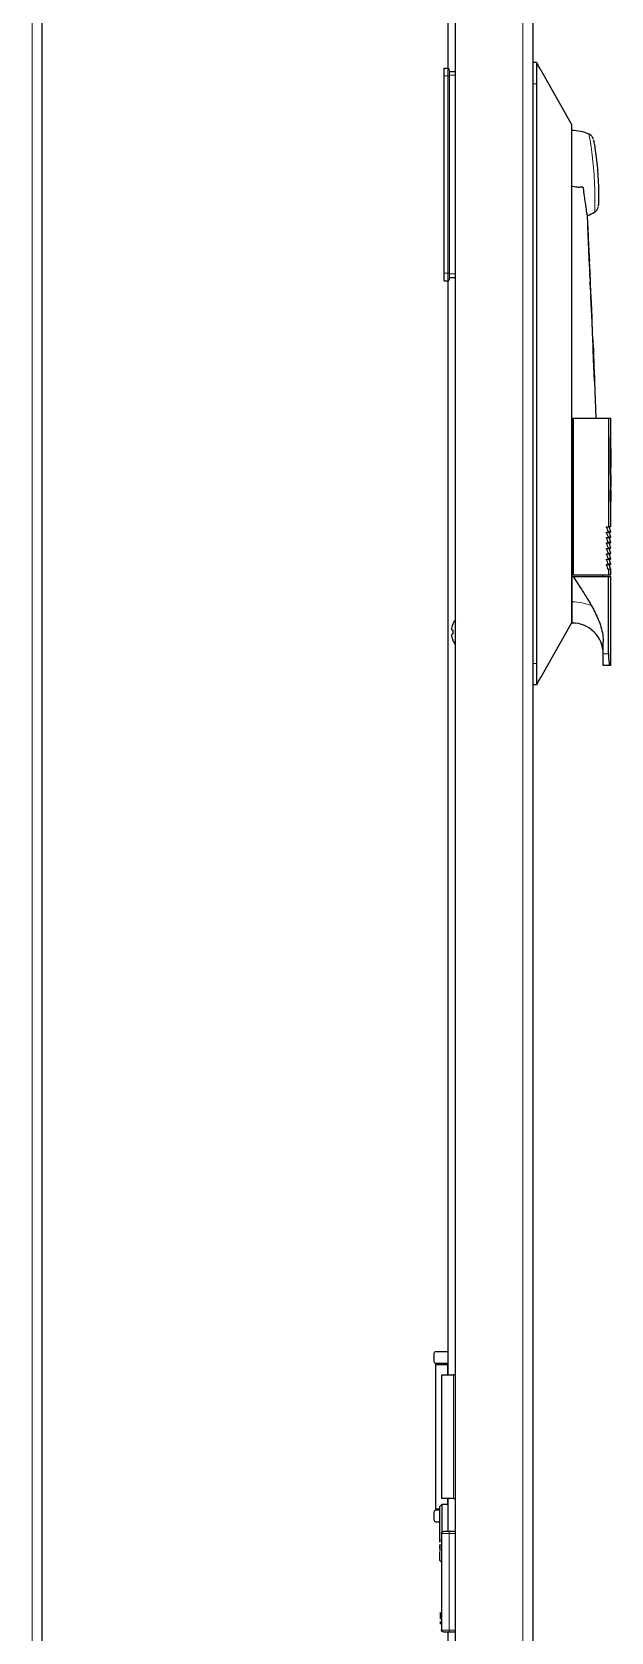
# Model space of a CAD drawing. Header units: millimetres. Extents: x -197 to 1349, y -1456 to 1043.
# Drawn here: x 387.8 to 537.5, y -529 to -115.1 of the extents above; entities that cross this region are included whole.
import ezdxf

# ---------------------------------------------------------------- set-up
doc = ezdxf.new("R2010")
doc.units = ezdxf.units.MM

msp = doc.modelspace()

# ---------------------------------------------------------------- linework, layer by layer
at = {"color": 7, "linetype": 'Continuous', "lineweight": 25}
for p, q in [((390.43, -1280.97), (390.43, 874.03)), ((497.27, -1280.97), (497.27, 874.03)), ((517.27, 871.43), (517.27, -125.98)), ((495.27, 55.53), (495.27, -124.47)), ((518.27, -122.97), (517.27, -122.97)), ((494.37, -126.47), (494.37, -124.47)), ((494.37, -124.47), (495.27, -124.47)), ((494.37, -177.47), (494.37, -126.47)), ((495.67, -124.87), (495.67, -126.47)), ((495.67, -125.27), (497.27, -125.27)), ((495.67, -126.47), (495.67, -177.47)), ((517.27, -125.98), (517.27, -128.47)), ((527.27, -138.97), (519.35, -124.89)), ((517.27, -128.47), (517.27, -278.47)), ((518.27, -128.47), (518.27, -278.47)), ((527.27, -138.97), (527.27, -144.44)), ((527.27, -144.44), (527.27, -151.97)), ((527.27, -151.97), (527.27, -254.97)), ((534.21, -160.04), (534.22, -159.85)), ((531.79, -171.65), (531.39, -162.46)), ((531.51, -165.67), (531.46, -165.3)), ((531.52, -165.67), (531.47, -165.3)), ((531.47, -165.3), (531.59, -168.45)), ((531.52, -165.97), (531.51, -165.67)), ((531.52, -165.67), (531.51, -165.67)), ((531.53, -165.97), (531.52, -165.67)), ((531.53, -165.97), (531.52, -165.97)), ((531.88, -173.73), (531.78, -171.65)), ((531.79, -171.66), (531.78, -171.66)), ((494.37, -179.47), (494.37, -177.47)), ((495.67, -177.47), (495.67, -179.07)), ((532.06, -177.64), (531.83, -173.85)), ((532.04, -177.25), (531.9, -174.15)), ((531.9, -175.54), (532.14, -179.53)), ((532.03, -177.25), (532.06, -177.64)), ((532.1, -178.9), (532.05, -177.64)), ((532.06, -177.64), (532.05, -177.64)), ((494.37, -179.47), (495.27, -179.47)), ((495.27, -179.47), (495.27, -462.47)), ((497.27, -178.67), (495.67, -178.67)), ((532.08, -179.53), (532.07, -179.53)), ((532.14, -179.53), (532.08, -179.53)), ((532.23, -181.76), (532.13, -179.53)), ((532.17, -181.76), (532.17, -181.75)), ((532.17, -181.76), (532.17, -181.76)), ((532.29, -183.02), (532.24, -181.75)), ((532.28, -183.03), (532.28, -183.02)), ((532.39, -185.48), (532.3, -183.34)), ((532.4, -185.48), (532.39, -185.48)), ((532.6, -190.03), (532.4, -185.45)), ((532.45, -187.5), (532.49, -188.47)), ((532.46, -187.5), (532.5, -188.47)), ((532.57, -190.03), (532.56, -190.03)), ((532.69, -192.39), (532.59, -190.02)), ((532.64, -192.39), (532.64, -192.39)), ((532.81, -194.86), (532.7, -192.39)), ((532.76, -194.1), (532.77, -194.1)), ((532.77, -194.1), (532.78, -194.1)), ((532.8, -194.62), (532.79, -194.48)), ((532.82, -195.02), (532.8, -194.74)), ((532.84, -196.33), (532.82, -196.33)), ((532.85, -196.33), (532.83, -196.33)), ((532.89, -196.79), (532.84, -195.55)), ((532.87, -197.12), (532.84, -196.33)), ((532.88, -197.12), (532.85, -196.33)), ((532.86, -197.12), (532.85, -197.12)), ((532.86, -197.12), (532.88, -197.12)), ((532.87, -196.3), (532.92, -197.4)), ((532.91, -197.1), (532.89, -196.79)), ((532.95, -198), (532.91, -197.21)), ((533, -199.23), (532.95, -198)), ((533.04, -200.04), (533.02, -199.77)), ((533.05, -200.29), (533.04, -200.16)), ((533.18, -203.36), (533.06, -200.69)), ((533.06, -200.76), (533.06, -200.76)), ((533.07, -200.76), (533.07, -200.76)), ((533.18, -204.82), (533.12, -203.38)), ((533.14, -203.36), (533.13, -203.36)), ((533.26, -205.47), (533.17, -203.36)), ((533.69, -214.97), (533.27, -205.47)), ((527.27, -214.97), (527.48, -214.97)), ((527.48, -214.97), (527.72, -214.97)), ((527.72, -214.97), (527.72, -255.47)), ((527.72, -214.97), (536.83, -214.97)), ((536.83, -214.97), (536.83, -242.97)), ((536.83, -214.97), (537.48, -214.97)), ((537.48, -219.97), (537.48, -214.97)), ((537.23, -219.97), (537.48, -219.97)), ((537.23, -219.97), (537.23, -229.73)), ((537.35, -221.93), (537.35, -227.78)), ((537.36, -221.93), (537.35, -221.93)), ((537.36, -221.93), (537.36, -227.78)), ((537.36, -221.93), (537.48, -221.93)), ((537.48, -222.9), (537.41, -222.9)), ((537.41, -222.9), (537.41, -227.78)), ((537.47, -221.93), (537.47, -219.97)), ((537.47, -224.85), (537.47, -222.9)), ((537.48, -222.9), (537.48, -221.93)), ((537.46, -224.85), (537.46, -227.78)), ((537.47, -224.85), (537.46, -224.85)), ((537.47, -224.85), (537.47, -227.78)), ((537.47, -224.85), (537.48, -224.85)), ((537.48, -227.78), (537.48, -224.85)), ((537.41, -229.73), (537.23, -229.73)), ((537.36, -227.78), (537.35, -227.78)), ((537.41, -227.78), (537.36, -227.78)), ((537.41, -229.73), (537.41, -232.66)), ((537.47, -227.78), (537.46, -227.78)), ((537.46, -229.73), (537.46, -230.71)), ((537.47, -229.73), (537.46, -229.73)), ((537.47, -230.71), (537.46, -230.71)), ((537.47, -229.73), (537.47, -227.78)), ((537.48, -227.78), (537.47, -227.78)), ((537.47, -229.73), (537.47, -230.71)), ((537.47, -229.73), (537.48, -229.73)), ((537.47, -232.66), (537.47, -230.71)), ((537.48, -230.71), (537.47, -230.71)), ((537.48, -230.71), (537.48, -229.73)), ((537.37, -233.54), (537.23, -233.54)), ((537.23, -233.54), (537.23, -236.51)), ((537.29, -234.03), (537.29, -234.83)), ((537.3, -234.03), (537.29, -234.03)), ((537.3, -234.83), (537.29, -234.83)), ((537.29, -235.33), (537.29, -236.51)), ((537.3, -235.33), (537.29, -235.33)), ((537.3, -234.03), (537.3, -234.83)), ((537.3, -234.03), (537.36, -234.03)), ((537.36, -234.83), (537.3, -234.83)), ((537.3, -235.33), (537.3, -236.51)), ((537.3, -235.33), (537.35, -235.33)), ((537.4, -235.07), (537.39, -235.07)), ((537.48, -232.66), (537.41, -232.66)), ((537.43, -234.37), (537.42, -234.37)), ((537.43, -235.71), (537.42, -235.71)), ((537.47, -233.54), (537.44, -236.51)), ((537.46, -235.4), (537.47, -234.13)), ((537.47, -235.4), (537.46, -235.4)), ((537.46, -236.51), (537.46, -235.9)), ((537.47, -235.9), (537.46, -235.9)), ((537.48, -233.54), (537.47, -233.54)), ((537.48, -234.13), (537.47, -234.13)), ((537.47, -235.4), (537.48, -234.13)), ((537.47, -235.9), (537.47, -235.08)), ((537.47, -235.4), (537.48, -235.4)), ((537.47, -235.9), (537.48, -235.9)), ((537.47, -236.51), (537.47, -235.9)), ((537.48, -233.54), (537.48, -232.66)), ((537.48, -234.16), (537.48, -233.54)), ((537.48, -234.13), (537.48, -235.4)), ((537.48, -242.97), (537.48, -235.9)), ((537.23, -236.51), (537.3, -236.51)), ((537.38, -236.51), (537.4, -236.51)), ((537.39, -236.51), (537.43, -236.51)), ((537.42, -236.07), (537.42, -236.08)), ((537.43, -236.07), (537.42, -236.07)), ((537.43, -236.08), (537.42, -236.08)), ((537.42, -236.41), (537.42, -236.51)), ((537.43, -236.41), (537.42, -236.41)), ((537.43, -236.07), (537.43, -236.08)), ((537.43, -236.41), (537.43, -236.51)), ((537.44, -236.51), (537.47, -236.51)), ((536.29, -243.07), (536.72, -243.07)), ((537.38, -243.07), (536.72, -243.07)), ((537.48, -244.37), (536.98, -243.07)), ((536.29, -244.47), (536.72, -244.47)), ((536.29, -245.87), (536.72, -245.87)), ((536.29, -247.27), (536.72, -247.27)), ((537.38, -244.47), (536.72, -244.47)), ((537.38, -245.87), (536.72, -245.87)), ((537.38, -247.27), (536.72, -247.27)), ((537.48, -244.37), (536.83, -244.37)), ((537.48, -245.77), (536.83, -245.77)), ((537.48, -247.17), (536.83, -247.17)), ((537.48, -245.77), (536.98, -244.47)), ((537.48, -247.17), (536.98, -245.87)), ((537.48, -248.57), (536.98, -247.27)), ((536.29, -248.67), (536.72, -248.67)), ((536.29, -250.07), (536.72, -250.07)), ((536.29, -251.47), (536.72, -251.47)), ((537.38, -248.67), (536.72, -248.67)), ((537.38, -250.07), (536.72, -250.07)), ((537.38, -251.47), (536.72, -251.47)), ((537.48, -248.57), (536.83, -248.57)), ((537.48, -249.97), (536.83, -249.97)), ((537.48, -251.37), (536.83, -251.37)), ((537.48, -249.97), (536.98, -248.67)), ((537.48, -251.37), (536.98, -250.07)), ((537.48, -252.77), (536.98, -251.47)), ((527.27, -254.97), (527.27, -255.97)), ((527.27, -255.47), (527.48, -255.47)), ((527.48, -255.97), (527.27, -255.97)), ((527.48, -255.47), (527.72, -255.47)), ((527.48, -255.97), (527.72, -255.97)), ((527.72, -255.47), (536.83, -255.47)), ((527.72, -255.97), (536.83, -255.97)), ((535.48, -255.97), (535.46, -255.47)), ((536.29, -252.87), (536.72, -252.87)), ((537.38, -252.87), (536.72, -252.87)), ((537.48, -252.77), (536.83, -252.77)), ((537.48, -254.17), (536.83, -254.17)), ((536.83, -254.18), (536.83, -255.47)), ((536.83, -255.47), (537.48, -255.47)), ((536.83, -275.97), (536.83, -255.97)), ((536.83, -255.97), (537.48, -255.97)), ((537.48, -254.17), (536.98, -252.87)), ((537.48, -255.47), (537.48, -254.17)), ((537.48, -278.97), (537.48, -255.97)), ((527.27, -262.5), (527.27, -267.97)), ((496.56, -268.33), (496.56, -268.4)), ((519.35, -282.06), (527.27, -267.97)), ((527.27, -267.97), (527.48, -267.97)), ((496.25, -269.69), (496.56, -269.78)), ((496.56, -270.87), (496.25, -270.95)), ((496.56, -269.78), (496.56, -270.87)), ((496.56, -272.24), (496.56, -272.32)), ((535.48, -275.97), (535.48, -272.89)), ((517.27, -278.47), (517.27, -280.97)), ((517.27, -280.97), (517.27, -1278.37)), ((537.2, -278.97), (535.48, -278.97)), ((537.48, -278.97), (537.2, -278.97)), ((518.27, -283.97), (517.27, -283.97)), ((491.72, -456.97), (491.72, -458.97)), ((495.27, -456.47), (492.22, -456.47)), ((492.22, -459.47), (495.27, -459.47)), ((492.22, -459.47), (492.22, -459.77)), ((492.22, -497.17), (492.22, -459.77)), ((492.22, -459.77), (495.22, -459.77)), ((493.77, -494.47), (493.77, -462.47)), ((493.77, -462.47), (496.77, -462.47)), ((494.72, -459.47), (494.72, -459.77)), ((495.22, -459.77), (495.27, -459.77)), ((497.27, -462.47), (496.77, -462.47)), ((493.77, -495.97), (493.27, -496.47)), ((493.27, -503.47), (493.27, -496.47)), ((496.77, -494.47), (493.77, -494.47)), ((495.27, -495.97), (493.77, -495.97)), ((493.77, -495.97), (493.77, -503.47)), ((495.27, -494.47), (495.27, -502.97)), ((496.77, -494.47), (497.27, -494.47)), ((491.72, -497.97), (491.72, -499.97)), ((493.27, -497.17), (492.22, -497.17)), ((492.22, -497.17), (492.22, -497.47)), ((493.27, -497.47), (492.22, -497.47)), ((492.22, -500.47), (493.27, -500.47)), ((493.27, -505.71), (493.27, -503.47)), ((493.67, -503.47), (493.67, -528.47)), ((497.27, -502.97), (495.67, -502.97)), ((493.27, -507.35), (493.27, -506.68)), ((493.27, -510.47), (493.27, -508.24)), ((493.27, -510.47), (493.67, -510.87)), ((495.27, -528.97), (495.27, -1137.47)), ((495.67, -528.97), (497.27, -528.97))]:
    msp.add_line(p, q, dxfattribs=at)
at = {"color": 8, "linetype": 'Continuous', "lineweight": 18}
for p, q in [((514.67, -1280.97), (514.67, 874.03)), ((387.83, -1278.37), (387.83, 871.43)), ((494.37, -126.47), (495.27, -126.47)), ((495.27, -126.47), (495.27, -124.47)), ((495.27, -126.47), (495.67, -126.47)), ((495.27, -177.47), (495.27, -126.47)), ((497.27, -126.27), (495.67, -126.27)), ((518.27, -128.47), (517.27, -128.47)), ((494.37, -177.47), (495.27, -177.47)), ((495.27, -179.47), (495.27, -177.47)), ((495.27, -177.47), (495.67, -177.47)), ((495.67, -177.67), (497.27, -177.67)), ((532.46, -187.5), (532.45, -187.5)), ((532.5, -188.47), (532.49, -188.47)), ((527.48, -214.97), (527.48, -255.47)), ((536.83, -242.97), (537.48, -242.97)), ((527.48, -262.5), (527.27, -262.5)), ((527.48, -267.97), (527.48, -262.5)), ((535.48, -275.97), (536.83, -275.97)), ((518.27, -278.47), (517.27, -278.47)), ((495.22, -459.77), (495.22, -459.47)), ((495.22, -462.47), (495.22, -459.77)), ((496.77, -494.47), (496.77, -462.47)), ((495.22, -495.97), (495.22, -494.47)), ((495.67, -503.47), (497.27, -503.47)), ((495.67, -528.47), (495.67, -503.47)), ((497.27, -528.47), (495.67, -528.47))]:
    msp.add_line(p, q, dxfattribs=at)
at = {"color": 7, "linetype": 'Continuous', "lineweight": 25, "flags": 128}
for points in [[(531.83, -173.85), (531.87, -174.8), (531.9, -175.54)], [(532.08, -179.53), (532.13, -180.78), (532.17, -181.76)], [(532.45, -188.16), (532.56, -190.53), (532.64, -192.39)], [(532.49, -188.47), (532.53, -189.34), (532.56, -190.03)], [(532.5, -188.47), (532.54, -189.34), (532.57, -190.03)], [(532.84, -196.98), (533.03, -201.37), (533.18, -204.82)], [(533.13, -203.36), (532.97, -199.86), (532.85, -197.12)], [(533.14, -203.36), (532.98, -199.86), (532.86, -197.12)], [(537.39, -235.81), (537.39, -235.98), (537.39, -236.12)], [(537.42, -236.07), (537.42, -235.87), (537.42, -235.71)], [(537.43, -236.07), (537.43, -235.87), (537.43, -235.71)]]:
    msp.add_lwpolyline(points, dxfattribs=at)
at = {"color": 7, "linetype": 'Continuous', "lineweight": 25}
for centre, radius, start, end in [((495.27, -124.87), 0.4, 0, 90), ((527.27, -151.97), 11.4, 66.3755, 90), ((527.27, -151.97), 11.4, 291.3621, 301.7163), ((495.27, -179.07), 0.4, 270, 0), ((537.38, -242.97), 0.1, 270, 0), ((537.38, -244.37), 0.1, 270, 0), ((537.38, -245.77), 0.1, 270, 0), ((537.38, -247.17), 0.1, 270, 0), ((537.38, -248.57), 0.1, 270, 0), ((537.38, -249.97), 0.1, 270, 0), ((537.38, -251.37), 0.1, 270, 0), ((537.38, -252.77), 0.1, 270, 0), ((501.66, -270.32), 5.45, 159.4225, 173.4124), ((501.52, -270.32), 5.35, 142.6001, 158.0913), ((527.48, -275.97), 8, 0, 90), ((501.66, -270.33), 5.45, 186.5876, 200.5775), ((501.52, -270.32), 5.35, 201.9087, 217.3999), ((492.22, -456.97), 0.5, 90, 180), ((492.22, -458.97), 0.5, 180, 270), ((492.22, -497.97), 0.5, 90, 180), ((492.22, -499.97), 0.5, 180, 270)]:
    msp.add_arc(centre, radius, start, end, dxfattribs=at)
at = {"color": 8, "linetype": 'Continuous', "lineweight": 18}
msp.add_arc((527.63, -274.57), 12.07, 66.2895, 90.7132, dxfattribs=at)
at = {"color": 7, "linetype": 'Continuous', "lineweight": 25}
for points, knots in [([(518.27, -122.97), (518.27, -123.03), (518.27, -123.16), (518.27, -124.1), (518.27, -125.5), (518.27, -127.05), (518.27, -128.07), (518.27, -128.47)], [0, 0, 0, 0, 0.214694, 0.429388, 0.644082, 0.858775, 1, 1, 1, 1]), ([(519.35, -124.89), (519.16, -124.59), (518.8, -124.01), (518.45, -123.3), (518.28, -122.97)], [0, 0, 0, 0, 0.5253232, 1, 1, 1, 1]), ([(532.9, -142.74), (532.88, -142.67), (532.82, -142.5), (532.64, -142.19), (532.33, -141.81), (532.02, -141.64), (531.85, -141.55)], [0, 0, 0, 0, 0.124152, 0.341643, 0.649974, 1, 1, 1, 1]), ([(532.98, -143.08), (532.97, -143.05), (532.96, -142.96), (533.05, -143.46), (533.25, -144.65), (533.59, -146.88), (533.9, -149.63), (534.14, -152.58), (534.25, -155.37), (534.27, -157.69), (534.24, -159.32), (534.21, -159.98), (534.21, -160.02), (534.21, -160.04)], [0, 0, 0, 0, 0.030403, 0.098769, 0.206023, 0.316924, 0.429796, 0.54227, 0.652144, 0.75822, 0.860909, 0.962167, 1, 1, 1, 1]), ([(531.37, -162.46), (531.37, -162.46), (531.38, -162.49), (531.13, -161.13), (530.81, -158.93), (530.52, -156.86), (530.45, -155.64), (530.21, -155.26), (530.14, -155.21), (530.08, -155.19), (529.95, -155.21), (529.51, -155.28), (528.58, -155.3), (527.77, -155.1), (527.29, -154.97)], [0, 0, 0, 0, 0.142012, 0.367407, 0.591524, 0.739403, 0.813293, 0.820175, 0.825597, 0.829287, 0.833027, 0.848744, 0.911869, 1, 1, 1, 1]), ([(533.27, -161.65), (533.35, -161.6), (533.57, -161.47), (533.82, -161.18), (534.03, -160.84), (534.13, -160.56), (534.17, -160.39), (534.18, -160.33)], [0, 0, 0, 0, 0.174702, 0.458342, 0.696381, 0.888501, 1, 1, 1, 1]), ([(531.62, -168.4), (531.6, -167.96), (531.56, -167.08), (531.54, -166.34), (531.53, -165.97)], [0, 0, 0, 0, 0.500963, 1, 1, 1, 1]), ([(531.59, -168.45), (531.62, -169.05), (531.67, -170.23), (531.76, -171.93), (531.84, -173.25), (531.89, -173.9), (531.9, -174.13), (531.9, -174.15), (531.9, -174.16)], [0, 0, 0, 0, 0.250282, 0.499393, 0.748791, 0.874699, 0.937286, 1, 1, 1, 1]), ([(531.79, -171.66), (531.79, -171.64), (531.79, -171.61), (531.78, -171.35), (531.75, -170.99), (531.72, -170.4), (531.67, -169.53), (531.63, -168.77), (531.62, -168.4)], [0, 0, 0, 0, 0.124416, 0.248357, 0.373982, 0.500169, 0.7494, 1, 1, 1, 1]), ([(532.29, -183.05), (532.29, -183.01), (532.29, -182.93), (532.29, -183.26), (532.3, -183.85), (532.32, -184.37), (532.32, -184.63)], [0, 0, 0, 0, 0.248736, 0.498686, 0.748107, 1, 1, 1, 1]), ([(532.32, -184.63), (532.33, -184.9), (532.35, -185.45), (532.39, -186.65), (532.43, -187.56), (532.45, -188.16)], [0, 0, 0, 0, 0.249362, 0.499672, 1, 1, 1, 1]), ([(532.39, -185.48), (532.39, -185.48), (532.39, -185.5), (532.39, -185.68), (532.39, -185.92), (532.4, -186.27), (532.42, -186.8), (532.44, -187.22), (532.45, -187.5)], [0, 0, 0, 0, 0.249432, 0.37514, 0.499356, 0.623458, 0.749245, 1, 1, 1, 1]), ([(532.4, -185.48), (532.4, -185.48), (532.4, -185.5), (532.4, -185.68), (532.4, -185.92), (532.41, -186.27), (532.43, -186.8), (532.45, -187.22), (532.46, -187.5)], [0, 0, 0, 0, 0.249432, 0.37514, 0.499356, 0.623458, 0.749245, 1, 1, 1, 1]), ([(532.79, -194.48), (532.79, -194.54), (532.8, -194.66), (532.81, -195.07), (532.83, -195.7), (532.86, -196.54), (532.89, -197.11), (532.9, -197.4)], [0, 0, 0, 0, 0.1246, 0.248977, 0.500405, 0.749333, 1, 1, 1, 1]), ([(532.91, -197.4), (532.89, -196.88), (532.86, -196.1), (532.82, -195.14), (532.81, -194.79), (532.8, -194.62)], [0, 0, 0, 0, 0.4989654, 0.749922, 1, 1, 1, 1]), ([(532.92, -197.4), (532.9, -196.97), (532.87, -196.34), (532.84, -195.54), (532.82, -195.2), (532.82, -195.02)], [0, 0, 0, 0, 0.50146, 0.750257, 1, 1, 1, 1]), ([(532.83, -196.33), (532.83, -196.34), (532.83, -196.36), (532.83, -196.51), (532.83, -196.68), (532.83, -196.85), (532.84, -196.93), (532.84, -196.98)], [0, 0, 0, 0, 0.249445, 0.498999, 0.74851, 0.873859, 1, 1, 1, 1]), ([(532.9, -197.4), (532.91, -197.68), (532.94, -198.24), (532.98, -199.05), (533.01, -199.68), (533.04, -200.09), (533.04, -200.23), (533.05, -200.29)], [0, 0, 0, 0, 0.248731, 0.497377, 0.750528, 0.875233, 1, 1, 1, 1]), ([(533.04, -200.16), (533.03, -199.98), (533.02, -199.64), (532.97, -198.68), (532.93, -197.91), (532.91, -197.4)], [0, 0, 0, 0, 0.249575, 0.500842, 1, 1, 1, 1]), ([(532.92, -197.4), (532.94, -197.78), (532.96, -198.25), (532.98, -198.67), (532.98, -198.76)], [0, 0, 0, 0, 0.802786, 1, 1, 1, 1]), ([(533.02, -199.77), (533.02, -199.59), (533, -199.25), (532.97, -198.45), (532.94, -197.82), (532.92, -197.4)], [0, 0, 0, 0, 0.2508953, 0.500775, 1, 1, 1, 1]), ([(533.05, -200.33), (533.05, -200.39), (533.06, -200.58), (533.06, -200.69), (533.07, -200.76)], [0, 0, 0, 0, 0.334971, 1, 1, 1, 1]), ([(533.18, -204.82), (533.18, -204.87), (533.19, -204.95), (533.2, -205.12), (533.21, -205.29), (533.22, -205.44), (533.23, -205.46), (533.23, -205.47)], [0, 0, 0, 0, 0.125388, 0.250591, 0.500192, 0.749805, 1, 1, 1, 1]), ([(537.35, -235.33), (537.36, -235.33), (537.37, -235.33), (537.38, -235.39), (537.38, -235.46), (537.39, -235.56), (537.39, -235.68), (537.39, -235.77), (537.39, -235.81)], [0, 0, 0, 0, 0.362307, 0.499762, 0.603895, 0.707751, 0.888159, 1, 1, 1, 1]), ([(537.42, -234.37), (537.42, -234.29), (537.42, -234.14), (537.42, -233.93), (537.41, -233.77), (537.39, -233.56), (537.37, -233.54), (537.36, -233.54)], [0, 0, 0, 0, 0.125885, 0.250002, 0.375256, 0.501237, 1, 1, 1, 1]), ([(537.36, -234.03), (537.37, -234.04), (537.38, -234.04), (537.39, -234.15), (537.39, -234.24), (537.39, -234.33), (537.39, -234.4), (537.39, -234.43)], [0, 0, 0, 0, 0.464779, 0.639498, 0.766783, 0.894486, 1, 1, 1, 1]), ([(537.39, -234.43), (537.39, -234.47), (537.39, -234.55), (537.39, -234.65), (537.39, -234.74), (537.38, -234.82), (537.37, -234.83), (537.36, -234.83)], [0, 0, 0, 0, 0.144848, 0.259554, 0.374146, 0.548842, 1, 1, 1, 1]), ([(537.43, -234.37), (537.43, -234.28), (537.43, -234.12), (537.42, -233.91), (537.42, -233.74), (537.4, -233.56), (537.38, -233.54), (537.37, -233.54)], [0, 0, 0, 0, 0.149141, 0.264134, 0.378852, 0.560232, 1, 1, 1, 1]), ([(537.39, -235.07), (537.4, -235.04), (537.41, -235), (537.41, -234.88), (537.42, -234.74), (537.42, -234.59), (537.42, -234.46), (537.42, -234.37)], [0, 0, 0, 0, 0.249783, 0.499064, 0.624235, 0.749653, 1, 1, 1, 1]), ([(537.42, -235.71), (537.42, -235.64), (537.41, -235.52), (537.41, -235.38), (537.41, -235.28), (537.41, -235.2), (537.4, -235.12), (537.4, -235.09), (537.39, -235.07)], [0, 0, 0, 0, 0.250367, 0.375745, 0.500635, 0.625633, 0.750126, 1, 1, 1, 1]), ([(537.4, -235.07), (537.41, -235.03), (537.42, -234.98), (537.42, -234.81), (537.43, -234.62), (537.43, -234.47), (537.43, -234.38), (537.43, -234.37)], [0, 0, 0, 0, 0.331473, 0.546481, 0.762526, 0.960277, 1, 1, 1, 1]), ([(537.43, -235.71), (537.43, -235.61), (537.42, -235.45), (537.42, -235.26), (537.41, -235.13), (537.41, -235.09), (537.4, -235.07)], [0, 0, 0, 0, 0.336422, 0.52346, 0.710673, 1, 1, 1, 1]), ([(537.39, -236.12), (537.39, -236.16), (537.39, -236.23), (537.39, -236.35), (537.39, -236.45), (537.39, -236.5), (537.39, -236.51)], [0, 0, 0, 0, 0.2561394, 0.5126978, 0.9190221, 1, 1, 1, 1]), ([(537.42, -236.41), (537.42, -236.41), (537.42, -236.39), (537.42, -236.35), (537.42, -236.25), (537.42, -236.15), (537.42, -236.08)], [0, 0, 0, 0, 0.1253633, 0.2500316, 0.4996752, 1, 1, 1, 1]), ([(537.43, -236.41), (537.43, -236.4), (537.43, -236.38), (537.43, -236.3), (537.43, -236.2), (537.43, -236.12), (537.43, -236.08)], [0, 0, 0, 0, 0.20263, 0.420406, 0.728008, 1, 1, 1, 1]), ([(536.82, -244.37), (536.73, -244.16), (536.6, -243.83), (536.42, -243.4), (536.33, -243.18), (536.29, -243.07)], [0, 0, 0, 0, 0.499993, 0.749996, 1, 1, 1, 1]), ([(536.72, -243.07), (536.73, -243.07), (536.76, -243.07), (536.8, -243.04), (536.82, -243.01), (536.82, -242.99), (536.83, -242.98), (536.83, -242.97)], [0, 0, 0, 0, 0.295691, 0.568687, 0.759853, 0.951912, 1, 1, 1, 1]), ([(536.82, -245.77), (536.73, -245.56), (536.6, -245.23), (536.42, -244.8), (536.33, -244.58), (536.29, -244.47)], [0, 0, 0, 0, 0.499993, 0.749996, 1, 1, 1, 1]), ([(536.82, -247.17), (536.73, -246.96), (536.6, -246.63), (536.42, -246.2), (536.33, -245.98), (536.29, -245.87)], [0, 0, 0, 0, 0.499993, 0.749996, 1, 1, 1, 1]), ([(536.82, -248.57), (536.73, -248.36), (536.6, -248.03), (536.42, -247.6), (536.33, -247.38), (536.29, -247.27)], [0, 0, 0, 0, 0.499993, 0.749996, 1, 1, 1, 1]), ([(536.72, -244.47), (536.73, -244.47), (536.76, -244.47), (536.8, -244.44), (536.82, -244.41), (536.82, -244.39), (536.83, -244.38), (536.83, -244.37)], [0, 0, 0, 0, 0.295691, 0.568687, 0.759853, 0.951912, 1, 1, 1, 1]), ([(536.72, -245.87), (536.73, -245.87), (536.76, -245.87), (536.8, -245.84), (536.82, -245.81), (536.82, -245.79), (536.83, -245.78), (536.83, -245.77)], [0, 0, 0, 0, 0.2956914, 0.5686867, 0.7598531, 0.9519121, 1, 1, 1, 1]), ([(536.72, -247.27), (536.73, -247.27), (536.76, -247.27), (536.8, -247.24), (536.82, -247.21), (536.82, -247.19), (536.83, -247.18), (536.83, -247.17)], [0, 0, 0, 0, 0.2956914, 0.5686867, 0.7598531, 0.9519121, 1, 1, 1, 1]), ([(536.82, -249.97), (536.73, -249.76), (536.6, -249.43), (536.42, -249), (536.33, -248.78), (536.29, -248.67)], [0, 0, 0, 0, 0.4999933, 0.7499958, 1, 1, 1, 1]), ([(536.82, -251.37), (536.73, -251.16), (536.6, -250.83), (536.42, -250.4), (536.33, -250.18), (536.29, -250.07)], [0, 0, 0, 0, 0.499993, 0.749996, 1, 1, 1, 1]), ([(536.82, -252.77), (536.73, -252.56), (536.6, -252.23), (536.42, -251.8), (536.33, -251.58), (536.29, -251.47)], [0, 0, 0, 0, 0.499993, 0.749996, 1, 1, 1, 1]), ([(536.72, -248.67), (536.73, -248.67), (536.76, -248.67), (536.8, -248.64), (536.82, -248.61), (536.82, -248.59), (536.83, -248.58), (536.83, -248.57)], [0, 0, 0, 0, 0.295691, 0.568687, 0.759853, 0.951912, 1, 1, 1, 1]), ([(536.72, -250.07), (536.73, -250.07), (536.76, -250.07), (536.8, -250.04), (536.82, -250.01), (536.82, -249.99), (536.83, -249.98), (536.83, -249.97)], [0, 0, 0, 0, 0.295691, 0.568687, 0.759853, 0.951912, 1, 1, 1, 1]), ([(536.72, -251.47), (536.73, -251.47), (536.76, -251.47), (536.8, -251.44), (536.82, -251.41), (536.82, -251.39), (536.83, -251.38), (536.83, -251.37)], [0, 0, 0, 0, 0.295691, 0.568687, 0.759853, 0.951912, 1, 1, 1, 1]), ([(527.27, -255.97), (527.27, -257.11), (527.27, -259.44), (527.27, -261.46), (527.27, -262.5)], [0, 0, 0, 0, 0.484389, 1, 1, 1, 1]), ([(527.72, -255.97), (528.54, -257.22), (530.19, -259.71), (531.72, -262.25), (532.48, -263.52)], [0, 0, 0, 0, 0.499713, 1, 1, 1, 1]), ([(536.82, -254.17), (536.73, -253.96), (536.6, -253.63), (536.42, -253.2), (536.33, -252.98), (536.29, -252.87)], [0, 0, 0, 0, 0.499993, 0.749996, 1, 1, 1, 1]), ([(536.72, -252.87), (536.73, -252.87), (536.76, -252.87), (536.8, -252.84), (536.82, -252.81), (536.82, -252.79), (536.83, -252.78), (536.83, -252.77)], [0, 0, 0, 0, 0.295691, 0.568687, 0.759853, 0.951912, 1, 1, 1, 1]), ([(532.48, -263.52), (533.09, -264.69), (534.33, -267.06), (535.34, -270.27), (535.45, -272.26), (535.48, -272.89)], [0, 0, 0, 0, 0.401015, 0.812371, 1, 1, 1, 1]), ([(535.48, -278.97), (535.48, -278.94), (535.48, -278.86), (535.48, -278.25), (535.48, -277.38), (535.48, -276.57), (535.48, -276.1), (535.48, -275.97)], [0, 0, 0, 0, 0.244194, 0.488981, 0.716656, 0.923156, 1, 1, 1, 1]), ([(536.83, -275.97), (536.83, -276.27), (536.84, -276.86), (536.9, -277.66), (536.98, -278.33), (537.08, -278.82), (537.16, -278.97), (537.2, -278.97), (537.2, -278.97)], [0, 0, 0, 0, 0.169896, 0.33938, 0.519039, 0.726848, 0.970472, 1, 1, 1, 1]), ([(518.27, -278.47), (518.27, -279.09), (518.27, -280.33), (518.27, -281.98), (518.27, -283.22), (518.27, -283.88), (518.27, -283.95), (518.27, -283.97)], [0, 0, 0, 0, 0.21469, 0.42938, 0.644073, 0.858767, 1, 1, 1, 1]), ([(518.28, -283.98), (518.45, -283.64), (518.8, -282.94), (519.16, -282.37), (519.35, -282.06)], [0, 0, 0, 0, 0.47459, 1, 1, 1, 1]), ([(493.37, -505.47), (493.37, -505.41), (493.37, -505.33), (493.37, -505.24), (493.37, -505.15), (493.37, -505.02), (493.37, -504.99), (493.37, -504.97)], [0, 0, 0, 0, 0.1246927, 0.1871822, 0.2497734, 0.5000394, 1, 1, 1, 1]), ([(493.37, -505.68), (493.37, -505.68), (493.37, -505.68), (493.37, -505.67), (493.37, -505.65), (493.37, -505.63), (493.37, -505.59), (493.37, -505.55), (493.37, -505.5), (493.37, -505.48), (493.37, -505.47)], [0, 0, 0, 0, 0.128825, 0.180169, 0.243397, 0.36986, 0.499864, 0.749649, 0.843476, 1, 1, 1, 1]), ([(493.37, -507.19), (493.37, -507.11), (493.37, -506.95), (493.37, -506.74), (493.37, -506.56), (493.37, -506.39), (493.37, -506.29), (493.37, -506.27), (493.37, -506.27)], [0, 0, 0, 0, 0.125049, 0.249886, 0.370856, 0.49982, 0.749609, 1, 1, 1, 1]), ([(493.37, -508.03), (493.37, -508.03), (493.37, -508.01), (493.37, -507.93), (493.37, -507.83), (493.37, -507.7), (493.37, -507.49), (493.37, -507.31), (493.37, -507.19)], [0, 0, 0, 0, 0.25007, 0.379181, 0.500499, 0.62417, 0.750842, 1, 1, 1, 1]), ([(493.37, -523.91), (493.37, -523.92), (493.37, -523.93), (493.37, -524.02), (493.37, -524.12), (493.37, -524.25), (493.37, -524.46), (493.37, -524.64), (493.37, -524.76)], [0, 0, 0, 0, 0.25007, 0.379559, 0.500499, 0.624556, 0.750843, 1, 1, 1, 1]), ([(493.37, -524.76), (493.37, -524.8), (493.37, -524.88), (493.37, -525.03), (493.37, -525.21), (493.37, -525.39), (493.37, -525.56), (493.37, -525.66), (493.37, -525.67), (493.37, -525.68)], [0, 0, 0, 0, 0.062637, 0.125278, 0.250072, 0.374841, 0.499994, 0.749696, 1, 1, 1, 1]), ([(493.37, -526.27), (493.37, -526.27), (493.37, -526.27), (493.37, -526.28), (493.37, -526.3), (493.37, -526.32), (493.37, -526.38), (493.37, -526.43), (493.37, -526.48)], [0, 0, 0, 0, 0.13107, 0.182437, 0.243796, 0.371388, 0.500442, 1, 1, 1, 1]), ([(493.37, -526.48), (493.37, -526.5), (493.37, -526.56), (493.37, -526.64), (493.37, -526.7), (493.37, -526.79), (493.37, -526.92), (493.37, -526.95), (493.37, -526.97)], [0, 0, 0, 0, 0.062686, 0.125173, 0.187628, 0.250185, 0.500314, 1, 1, 1, 1])]:
    msp.add_open_spline(points, degree=3, knots=knots, dxfattribs=at)
at = {"color": 8, "linetype": 'Continuous', "lineweight": 18}
for points, knots in [([(533.27, -161.67), (533.27, -161.66), (533.27, -161.6), (533.29, -160.82), (533.33, -158.9), (533.31, -156.16), (533.17, -152.86), (532.9, -149.36), (532.52, -146.1), (532.13, -143.47), (531.89, -142.07), (531.78, -141.48), (531.8, -141.58), (531.8, -141.62)], [0, 0, 0, 0, 0.038287, 0.14055, 0.24357, 0.349125, 0.457771, 0.568766, 0.680522, 0.791151, 0.899049, 0.96816, 1, 1, 1, 1]), ([(527.48, -262.5), (527.48, -262.5), (527.48, -262.42), (527.48, -261.83), (527.48, -260.67), (527.48, -258.97), (527.48, -257.39), (527.48, -256.38), (527.48, -255.97)], [0, 0, 0, 0, 0.000009, 0.046134, 0.306129, 0.566528, 0.826701, 1, 1, 1, 1])]:
    msp.add_open_spline(points, degree=3, knots=knots, dxfattribs=at)
at = {"color": 7, "linetype": 'Continuous', "lineweight": 25}
for points in [[(493.67, -503.47), (493.68, -503.41), (493.69, -503.28), (493.81, -503.11), (493.98, -503), (494.11, -502.98), (494.17, -502.97)], [(495.67, -502.97), (495.48, -502.97), (495.08, -502.97), (494.59, -502.97), (494.24, -502.97), (494.19, -502.97), (494.17, -502.97)], [(494.17, -528.97), (494.11, -528.97), (493.98, -528.95), (493.81, -528.84), (493.69, -528.67), (493.68, -528.54), (493.67, -528.47)], [(494.17, -528.97), (494.19, -528.97), (494.24, -528.97), (494.59, -528.97), (495.08, -528.97), (495.48, -528.97), (495.67, -528.97)]]:
    msp.add_open_spline(points, degree=3, dxfattribs=at)
at = {"color": 8, "linetype": 'Continuous', "lineweight": 18}
for points in [[(495.67, -503.47), (495.41, -503.47), (494.89, -503.47), (494.23, -503.47), (493.76, -503.47), (493.7, -503.47), (493.67, -503.47)], [(495.67, -502.97), (495.67, -502.98), (495.67, -503), (495.67, -503.11), (495.67, -503.28), (495.67, -503.41), (495.67, -503.47)], [(493.67, -528.47), (493.7, -528.47), (493.76, -528.47), (494.23, -528.47), (494.89, -528.47), (495.41, -528.47), (495.67, -528.47)], [(495.67, -528.47), (495.67, -528.54), (495.67, -528.67), (495.67, -528.84), (495.67, -528.95), (495.67, -528.97), (495.67, -528.97)]]:
    msp.add_open_spline(points, degree=3, dxfattribs=at)

doc.saveas('drawing.dxf')
